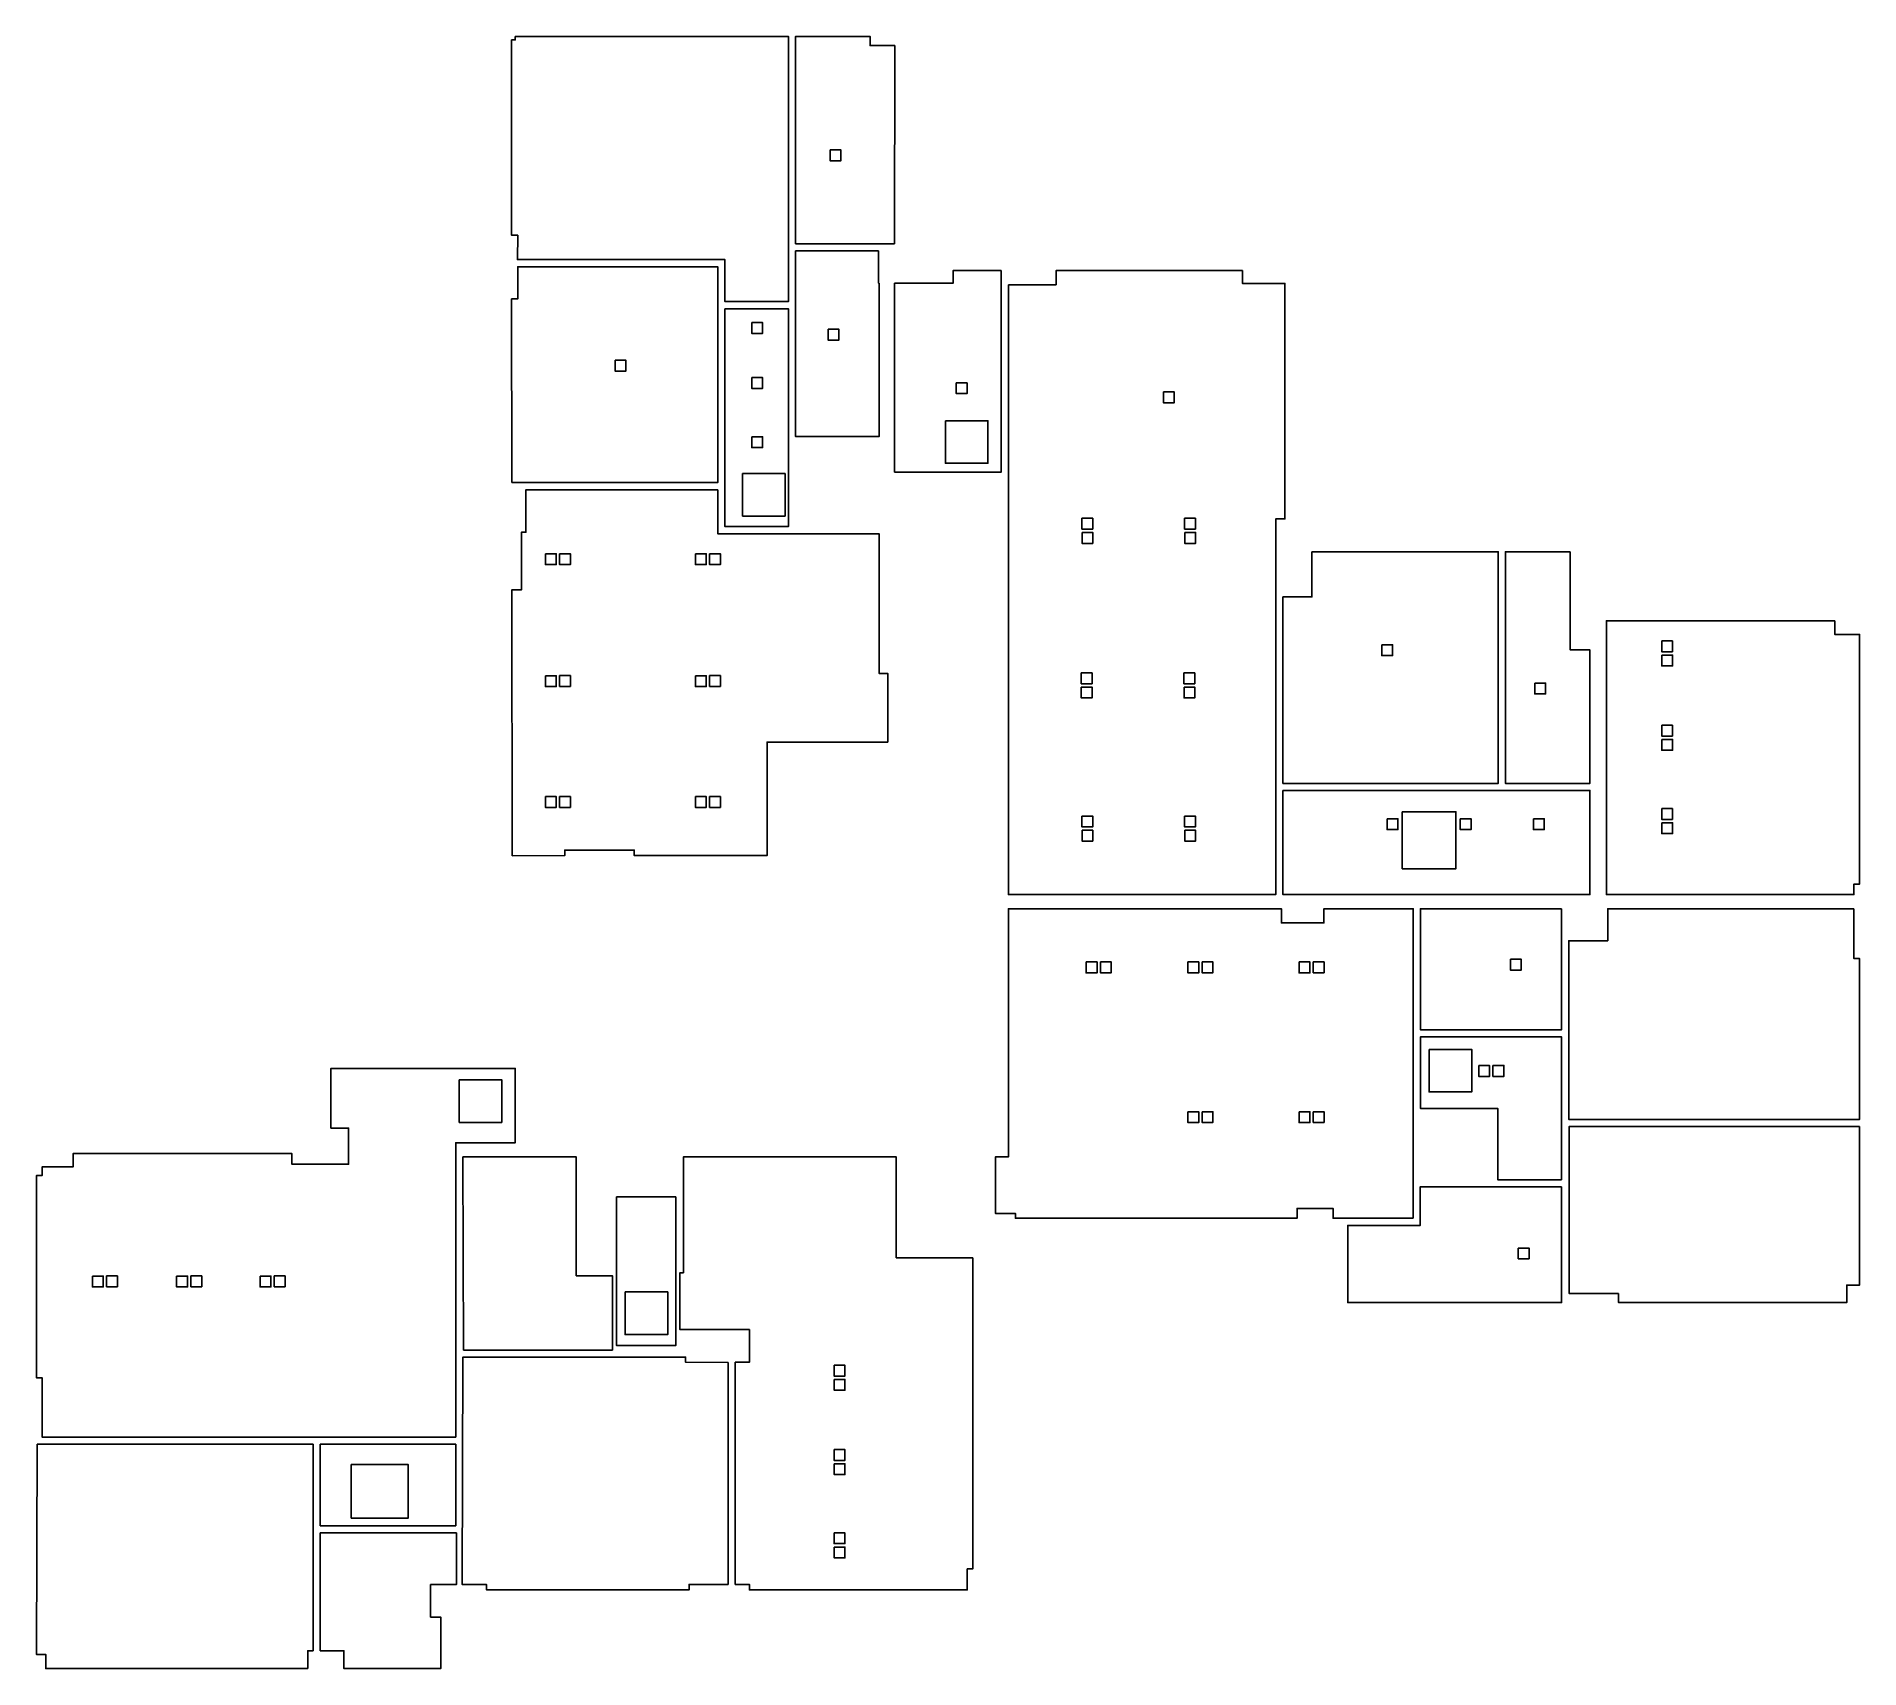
# Model space of a CAD drawing. Header units: metres. Extents: x 2863.1 to 2888.8, y 1553.4 to 1576.4.
import ezdxf

# ---------------------------------------------------------------- set-up
doc = ezdxf.new("R2010")
doc.units = ezdxf.units.M
doc.layers.add('AREE LEONARDO', color=6, linetype='CONTINUOUS')

msp = doc.modelspace()

# ---------------------------------------------------------------- linework, layer by layer
at = {"layer": 'AREE LEONARDO', "color": 5}
for points in [[(2869.839, 1576.428), (2873.689, 1576.428), (2873.689, 1572.69), (2872.793, 1572.69), (2872.793, 1573.281), (2869.869, 1573.281), (2869.874, 1573.625), (2869.786, 1573.625), (2869.786, 1576.378), (2869.839, 1576.378)], [(2875.189, 1576.298), (2874.839, 1576.298), (2874.839, 1576.428), (2873.789, 1576.428), (2873.789, 1573.505), (2875.184, 1573.505)], [(2874.959, 1573.405), (2873.789, 1573.405), (2873.791, 1570.786), (2874.967, 1570.787), (2874.967, 1572.948), (2874.959, 1572.948)], [(2869.788, 1570.139), (2869.787, 1572.727), (2869.874, 1572.727), (2869.874, 1573.181), (2872.693, 1573.181), (2872.693, 1570.138)], [(2876.689, 1573.127), (2876.009, 1573.127), (2876.009, 1572.948), (2875.186, 1572.948), (2875.186, 1570.287), (2876.689, 1570.287)], [(2876.789, 1572.927), (2877.461, 1572.927), (2877.461, 1573.127), (2880.089, 1573.127), (2880.089, 1572.947), (2880.689, 1572.947), (2880.689, 1569.626), (2880.559, 1569.626), (2880.559, 1564.33), (2876.789, 1564.33)], [(2872.692, 1570.038), (2869.989, 1570.038), (2869.989, 1569.439), (2869.924, 1569.439), (2869.924, 1568.626), (2869.789, 1568.626), (2869.795, 1564.878), (2870.536, 1564.879), (2870.536, 1564.958), (2871.516, 1564.958), (2871.516, 1564.88), (2873.389, 1564.88), (2873.389, 1566.48), (2875.088, 1566.479), (2875.089, 1567.449), (2874.967, 1567.449), (2874.967, 1569.418), (2872.692, 1569.418)], [(2881.069, 1569.163), (2883.696, 1569.163), (2883.696, 1565.898), (2880.659, 1565.898), (2880.659, 1568.526), (2881.069, 1568.526)], [(2884.709, 1569.163), (2883.796, 1569.163), (2883.796, 1565.898), (2884.988, 1565.898), (2884.988, 1567.78), (2884.709, 1567.78)], [(2888.439, 1568.19), (2885.219, 1568.19), (2885.219, 1564.33), (2888.709, 1564.33), (2888.709, 1564.478), (2888.788, 1564.478), (2888.788, 1567.998), (2888.439, 1567.998)], [(2880.659, 1565.798), (2884.988, 1565.798), (2884.988, 1564.33), (2880.659, 1564.33)], [(2882.496, 1559.767), (2881.366, 1559.767), (2881.366, 1559.907), (2880.859, 1559.907), (2880.859, 1559.767), (2876.889, 1559.767), (2876.889, 1559.835), (2876.608, 1559.835), (2876.608, 1560.631), (2876.789, 1560.631), (2876.789, 1564.13), (2880.639, 1564.13), (2880.639, 1563.93), (2881.238, 1563.93), (2881.238, 1564.13), (2882.496, 1564.13)], [(2884.588, 1564.13), (2882.597, 1564.13), (2882.597, 1562.424), (2884.589, 1562.424)], [(2888.709, 1564.13), (2885.239, 1564.13), (2885.239, 1563.679), (2884.688, 1563.679), (2884.688, 1561.161), (2888.788, 1561.161), (2888.788, 1563.428), (2888.709, 1563.428)], [(2884.587, 1560.311), (2884.587, 1562.324), (2882.597, 1562.324), (2882.597, 1561.316), (2883.687, 1561.316), (2883.687, 1560.311)], [(2868.999, 1556.682), (2863.169, 1556.682), (2863.169, 1557.518), (2863.089, 1557.518), (2863.089, 1560.368), (2863.169, 1560.368), (2863.169, 1560.492), (2863.604, 1560.492), (2863.604, 1560.68), (2866.689, 1560.68), (2866.689, 1560.528), (2867.489, 1560.528), (2867.489, 1561.038), (2867.239, 1561.038), (2867.239, 1561.88), (2869.838, 1561.88), (2869.838, 1560.831), (2868.999, 1560.831)], [(2888.788, 1561.061), (2884.696, 1561.061), (2884.696, 1558.706), (2885.389, 1558.706), (2885.389, 1558.581), (2888.609, 1558.578), (2888.609, 1558.826), (2888.788, 1558.826)], [(2869.099, 1560.631), (2869.109, 1557.908), (2871.209, 1557.91), (2871.209, 1558.956), (2870.699, 1558.956), (2870.699, 1560.631)], [(2876.288, 1559.21), (2875.209, 1559.21), (2875.209, 1560.631), (2872.209, 1560.631), (2872.209, 1558.998), (2872.159, 1558.998), (2872.159, 1558.198), (2873.139, 1558.198), (2873.139, 1557.738), (2872.939, 1557.738), (2872.939, 1554.606), (2873.139, 1554.606), (2873.139, 1554.527), (2876.209, 1554.527), (2876.209, 1554.824), (2876.288, 1554.824)], [(2884.587, 1560.211), (2882.596, 1560.211), (2882.596, 1559.667), (2881.574, 1559.667), (2881.574, 1558.578), (2884.588, 1558.578)], [(2872.839, 1557.735), (2872.239, 1557.738), (2872.239, 1557.81), (2869.099, 1557.808), (2869.09, 1554.604), (2869.433, 1554.604), (2869.433, 1554.527), (2872.289, 1554.527), (2872.289, 1554.606), (2872.839, 1554.606)], [(2866.914, 1553.42), (2863.219, 1553.42), (2863.219, 1553.618), (2863.089, 1553.618), (2863.099, 1556.582), (2866.989, 1556.582), (2866.989, 1553.67), (2866.914, 1553.67)], [(2867.089, 1556.582), (2868.999, 1556.582), (2868.999, 1555.432), (2867.089, 1555.432)], [(2867.089, 1555.332), (2867.089, 1553.67), (2867.424, 1553.67), (2867.424, 1553.42), (2868.789, 1553.42), (2868.789, 1554.146), (2868.645, 1554.146), (2868.645, 1554.604), (2869.009, 1554.604), (2869.009, 1555.332)]]:
    msp.add_lwpolyline(points, close=True, dxfattribs=at)
at = {"layer": 'AREE LEONARDO', "color": 4}
for points in [[(2874.277, 1574.829), (2874.429, 1574.829), (2874.429, 1574.676), (2874.277, 1574.676)], [(2873.172, 1572.395), (2873.325, 1572.395), (2873.325, 1572.242), (2873.172, 1572.242)], [(2874.247, 1572.301), (2874.4, 1572.301), (2874.4, 1572.148), (2874.247, 1572.148)], [(2871.245, 1571.863), (2871.398, 1571.863), (2871.398, 1571.71), (2871.245, 1571.71)], [(2873.172, 1571.618), (2873.325, 1571.618), (2873.325, 1571.465), (2873.172, 1571.465)], [(2876.055, 1571.544), (2876.208, 1571.544), (2876.208, 1571.392), (2876.055, 1571.392)], [(2878.974, 1571.416), (2879.127, 1571.416), (2879.127, 1571.263), (2878.974, 1571.263)], [(2873.172, 1570.785), (2873.325, 1570.785), (2873.325, 1570.632), (2873.172, 1570.632)], [(2877.826, 1569.635), (2877.979, 1569.635), (2877.979, 1569.482), (2877.826, 1569.482)], [(2879.274, 1569.635), (2879.427, 1569.635), (2879.427, 1569.482), (2879.274, 1569.482)], [(2877.828, 1569.435), (2877.98, 1569.435), (2877.98, 1569.282), (2877.828, 1569.282)], [(2879.276, 1569.435), (2879.428, 1569.435), (2879.428, 1569.282), (2879.276, 1569.282)], [(2870.263, 1569.135), (2870.415, 1569.135), (2870.415, 1568.982), (2870.263, 1568.982)], [(2870.463, 1569.136), (2870.615, 1569.136), (2870.615, 1568.983), (2870.463, 1568.983)], [(2872.378, 1569.135), (2872.531, 1569.135), (2872.531, 1568.982), (2872.378, 1568.982)], [(2872.578, 1569.136), (2872.731, 1569.136), (2872.731, 1568.983), (2872.578, 1568.983)], [(2882.052, 1567.853), (2882.205, 1567.853), (2882.205, 1567.7), (2882.052, 1567.7)], [(2885.999, 1567.906), (2886.151, 1567.906), (2886.151, 1567.753), (2885.999, 1567.753)], [(2886, 1567.706), (2886.153, 1567.706), (2886.153, 1567.553), (2886, 1567.553)], [(2870.263, 1567.416), (2870.415, 1567.416), (2870.415, 1567.263), (2870.263, 1567.263)], [(2870.463, 1567.417), (2870.615, 1567.417), (2870.615, 1567.264), (2870.463, 1567.264)], [(2872.378, 1567.416), (2872.531, 1567.416), (2872.531, 1567.263), (2872.378, 1567.263)], [(2872.578, 1567.417), (2872.731, 1567.417), (2872.731, 1567.264), (2872.578, 1567.264)], [(2877.816, 1567.456), (2877.969, 1567.456), (2877.969, 1567.303), (2877.816, 1567.303)], [(2879.264, 1567.456), (2879.417, 1567.456), (2879.417, 1567.303), (2879.264, 1567.303)], [(2877.818, 1567.256), (2877.97, 1567.256), (2877.97, 1567.103), (2877.818, 1567.103)], [(2879.266, 1567.256), (2879.418, 1567.256), (2879.418, 1567.103), (2879.266, 1567.103)], [(2884.21, 1567.312), (2884.362, 1567.312), (2884.362, 1567.16), (2884.21, 1567.16)], [(2885.999, 1566.718), (2886.151, 1566.718), (2886.151, 1566.565), (2885.999, 1566.565)], [(2886, 1566.518), (2886.153, 1566.518), (2886.153, 1566.365), (2886, 1566.365)], [(2870.263, 1565.711), (2870.415, 1565.711), (2870.415, 1565.558), (2870.263, 1565.558)], [(2870.463, 1565.712), (2870.615, 1565.712), (2870.615, 1565.559), (2870.463, 1565.559)], [(2872.378, 1565.711), (2872.531, 1565.711), (2872.531, 1565.558), (2872.378, 1565.558)], [(2872.578, 1565.712), (2872.731, 1565.712), (2872.731, 1565.559), (2872.578, 1565.559)], [(2877.826, 1565.437), (2877.979, 1565.437), (2877.979, 1565.284), (2877.826, 1565.284)], [(2879.274, 1565.437), (2879.427, 1565.437), (2879.427, 1565.284), (2879.274, 1565.284)], [(2882.128, 1565.4), (2882.281, 1565.4), (2882.281, 1565.247), (2882.128, 1565.247)], [(2882.342, 1565.497), (2883.098, 1565.497), (2883.098, 1564.694), (2882.342, 1564.694)], [(2883.159, 1565.4), (2883.312, 1565.4), (2883.312, 1565.247), (2883.159, 1565.247)], [(2884.19, 1565.4), (2884.343, 1565.4), (2884.343, 1565.247), (2884.19, 1565.247)], [(2885.999, 1565.543), (2886.151, 1565.543), (2886.151, 1565.39), (2885.999, 1565.39)], [(2886, 1565.343), (2886.153, 1565.343), (2886.153, 1565.19), (2886, 1565.19)], [(2877.828, 1565.237), (2877.98, 1565.237), (2877.98, 1565.084), (2877.828, 1565.084)], [(2879.276, 1565.237), (2879.428, 1565.237), (2879.428, 1565.084), (2879.276, 1565.084)], [(2877.886, 1563.38), (2878.039, 1563.38), (2878.039, 1563.227), (2877.886, 1563.227)], [(2878.086, 1563.381), (2878.239, 1563.381), (2878.239, 1563.228), (2878.086, 1563.228)], [(2879.321, 1563.38), (2879.474, 1563.38), (2879.474, 1563.227), (2879.321, 1563.227)], [(2879.521, 1563.381), (2879.674, 1563.381), (2879.674, 1563.228), (2879.521, 1563.228)], [(2880.887, 1563.38), (2881.04, 1563.38), (2881.04, 1563.227), (2880.887, 1563.227)], [(2881.087, 1563.381), (2881.24, 1563.381), (2881.24, 1563.228), (2881.087, 1563.228)], [(2883.867, 1563.419), (2884.02, 1563.419), (2884.02, 1563.266), (2883.867, 1563.266)], [(2883.421, 1561.919), (2883.574, 1561.919), (2883.574, 1561.767), (2883.421, 1561.767)], [(2883.621, 1561.921), (2883.774, 1561.921), (2883.774, 1561.768), (2883.621, 1561.768)], [(2879.321, 1561.269), (2879.474, 1561.269), (2879.474, 1561.116), (2879.321, 1561.116)], [(2879.521, 1561.27), (2879.674, 1561.27), (2879.674, 1561.118), (2879.521, 1561.118)], [(2880.887, 1561.269), (2881.04, 1561.269), (2881.04, 1561.116), (2880.887, 1561.116)], [(2881.087, 1561.27), (2881.24, 1561.27), (2881.24, 1561.118), (2881.087, 1561.118)], [(2883.977, 1559.348), (2884.129, 1559.348), (2884.129, 1559.196), (2883.977, 1559.196)], [(2863.877, 1558.952), (2864.03, 1558.952), (2864.03, 1558.8), (2863.877, 1558.8)], [(2864.077, 1558.954), (2864.23, 1558.954), (2864.23, 1558.801), (2864.077, 1558.801)], [(2865.065, 1558.952), (2865.218, 1558.952), (2865.218, 1558.8), (2865.065, 1558.8)], [(2865.265, 1558.954), (2865.418, 1558.954), (2865.418, 1558.801), (2865.265, 1558.801)], [(2866.24, 1558.952), (2866.393, 1558.952), (2866.393, 1558.8), (2866.24, 1558.8)], [(2866.44, 1558.954), (2866.593, 1558.954), (2866.593, 1558.801), (2866.44, 1558.801)], [(2874.332, 1557.696), (2874.485, 1557.696), (2874.485, 1557.543), (2874.332, 1557.543)], [(2874.334, 1557.496), (2874.486, 1557.496), (2874.486, 1557.343), (2874.334, 1557.343)], [(2874.332, 1556.507), (2874.485, 1556.507), (2874.485, 1556.354), (2874.332, 1556.354)], [(2867.527, 1556.296), (2868.33, 1556.296), (2868.33, 1555.54), (2867.527, 1555.54)], [(2874.334, 1556.307), (2874.486, 1556.307), (2874.486, 1556.154), (2874.334, 1556.154)], [(2874.332, 1555.332), (2874.485, 1555.332), (2874.485, 1555.18), (2874.332, 1555.18)], [(2874.334, 1555.132), (2874.486, 1555.132), (2874.486, 1554.98), (2874.334, 1554.98)]]:
    msp.add_lwpolyline(points, close=True, dxfattribs=at)
at = {"layer": 'AREE LEONARDO', "color": 6}
for points in [[(2872.793, 1572.59), (2873.689, 1572.59), (2873.69, 1569.518), (2872.792, 1569.521)], [(2871.267, 1560.069), (2872.101, 1560.069), (2872.101, 1557.972), (2871.267, 1557.972)]]:
    msp.add_lwpolyline(points, close=True, dxfattribs=at)
at = {"layer": 'AREE LEONARDO', "color": 1}
for points in [[(2875.902, 1571.01), (2876.502, 1571.01), (2876.502, 1570.41), (2875.902, 1570.41)], [(2873.042, 1570.265), (2873.642, 1570.265), (2873.642, 1569.665), (2873.042, 1569.665)], [(2882.721, 1562.148), (2883.321, 1562.148), (2883.321, 1561.548), (2882.721, 1561.548)], [(2869.049, 1561.719), (2869.649, 1561.719), (2869.649, 1561.119), (2869.049, 1561.119)], [(2871.387, 1558.728), (2871.987, 1558.728), (2871.987, 1558.128), (2871.387, 1558.128)]]:
    msp.add_lwpolyline(points, close=True, dxfattribs=at)

doc.saveas('drawing.dxf')
